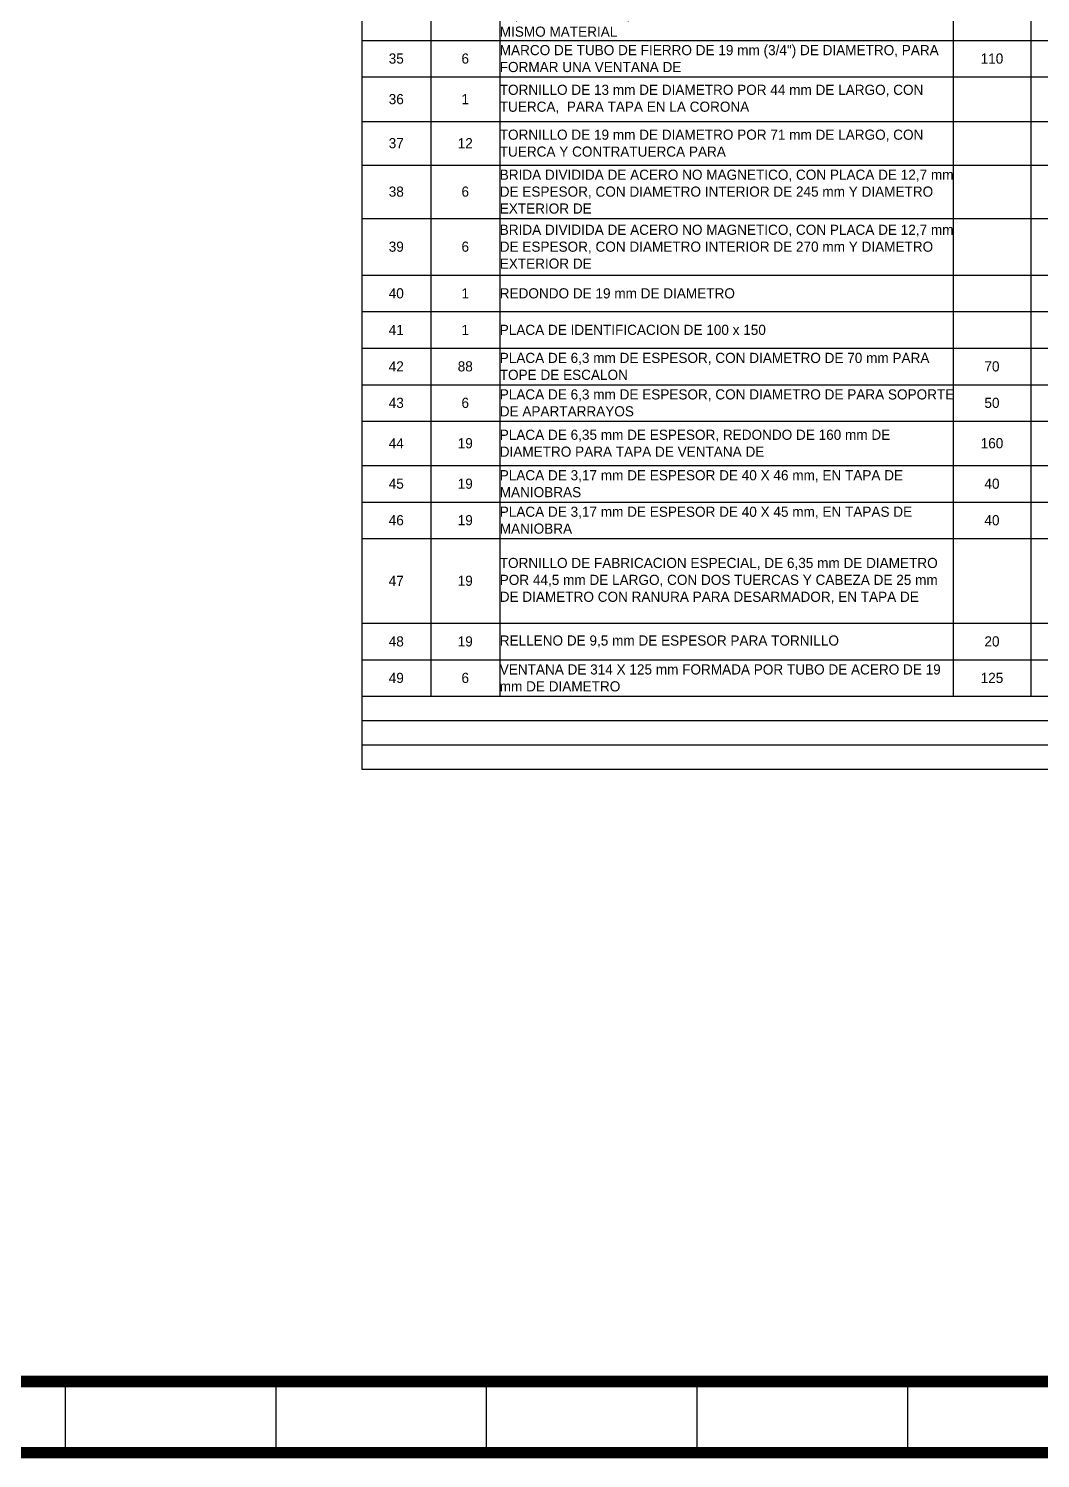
# Model space of a CAD drawing. Header units: centimetres. Extents: x -2770 to 43560, y -78752 to 28241.
# Drawn here: x 22517 to 32491, y 44 to 14143 of the extents above; entities that cross this region are included whole.
import ezdxf

# ---------------------------------------------------------------- set-up
doc = ezdxf.new("R2010")
doc.units = ezdxf.units.CM
doc.header["$LTSCALE"] = 10
doc.header["$MEASUREMENT"] = 0
doc.layers.get('0').update_dxf_attribs({"linetype": 'CONTINUOUS'})
for name, color, linetype in [('DIM', 7, 'CONTINUOUS'), ('MARCO', 7, 'CONTINUOUS'), ('TEXTOS', 7, 'CONTINUOUS')]:
    doc.layers.add(name, color=color, linetype=linetype)
doc.styles.get("Standard").update_dxf_attribs({"font": ''})
doc.styles.get('Standard').set_extended_font_data('Zurich Ex BT')

# ---------------------------------------------------------------- blocks, each defined once
blk = doc.blocks.new('*T22')
at = {"layer": 'TEXTOS', "color": 0, "linetype": 'ByBlock', "lineweight": -2}
for p, q in [((0, 0), (11889, 0)), ((0, 0), (0, -20764)), ((11889, 0), (11889, -20764)), ((0, -271), (11889, -271)), ((680, -271), (680, -20044)), ((1360, -271), (1360, -20044)), ((5830, -271), (5830, -20044)), ((6595, -271), (6595, -20044)), ((7361, -271), (7361, -20044)), ((8126, -271), (8126, -20044)), ((9117, -271), (9117, -20044)), ((10007, -271), (10007, -20044)), ((11004, -271), (11004, -20044)), ((0, -874), (11889, -874)), ((0, -1234), (11889, -1234)), ((0, -1594), (11889, -1594)), ((0, -1954), (11889, -1954)), ((0, -2314), (11889, -2314)), ((0, -2681), (11889, -2681)), ((0, -3041), (11889, -3041)), ((0, -3401), (11889, -3401)), ((0, -3761), (11889, -3761)), ((0, -4121), (11889, -4121)), ((0, -4481), (11889, -4481)), ((0, -4841), (11889, -4841)), ((0, -5201), (11889, -5201)), ((0, -5561), (11889, -5561)), ((0, -5921), (11889, -5921)), ((0, -6281), (11889, -6281)), ((0, -6641), (11889, -6641)), ((0, -7001), (11889, -7001)), ((0, -7361), (11889, -7361)), ((0, -7721), (11889, -7721)), ((0, -8081), (11889, -8081)), ((0, -8441), (11889, -8441)), ((0, -8801), (11889, -8801)), ((0, -9161), (11889, -9161)), ((0, -9521), (11889, -9521)), ((0, -9881), (11889, -9881)), ((0, -10241), (11889, -10241)), ((0, -10601), (11889, -10601)), ((0, -10961), (11889, -10961)), ((0, -11321), (11889, -11321)), ((0, -11681), (11889, -11681)), ((0, -12041), (11889, -12041)), ((0, -12528), (11889, -12528)), ((0, -13073), (11889, -13073)), ((0, -13577), (11889, -13577)), ((0, -13937), (11889, -13937)), ((0, -14377), (11889, -14377)), ((0, -14806), (11889, -14806)), ((0, -15332), (11889, -15332)), ((0, -15892), (11889, -15892)), ((0, -16252), (11889, -16252)), ((0, -16612), (11889, -16612)), ((0, -16972), (11889, -16972)), ((0, -17332), (11889, -17332)), ((0, -17769), (11889, -17769)), ((0, -18129), (11889, -18129)), ((0, -18489), (11889, -18489)), ((0, -19324), (11889, -19324)), ((0, -19684), (11889, -19684)), ((0, -20044), (11889, -20044)), ((0, -20284), (11889, -20284)), ((0, -20524), (11889, -20524)), ((0, -20764), (11889, -20764))]:
    blk.add_line(p, q, dxfattribs=at)
at = {"layer": 'TEXTOS', "color": 0}
for s, insert, char_height, width, attachment_point in [('{\\fZurich Ex BT|b1|i0|c0|p34;LISTA DE PARTES Y MATERIALES}', (5944, -135), 100, 11888.47, 5), ('NUMERO DE PIEZAS ', (1020, -572), 100, 679.9, 5), ('   ANCHO  (mm) ', (6212, -572), 100, 765.48, 5), ('LONGITUD (mm)                          ', (6978, -572), 100, 765.48, 5), ('{\\C256;DIAMETRO\\PINFERIOR\\P  mm\\P}', (7744, -572), 100, 765.48, 5), ('{\\C256;DIAMETRO\\PSUPERIOR\\P  mm\\P}', (8622, -572), 100, 990.74, 5), ('{\\C256;ESPESOR \\PDE PLACA\\P mm\\P}', (9562, -572), 100, 889.86, 5), ('{\\C256;MASA \\PUNITARIA\\P  Kg\\P}', (10506, -572), 100, 997.01, 5), ('{\\C256;MASA \\P TOTAL\\P  Kg\\P}', (11446, -572), 100, 884.25, 5), ('MARCA', (340, -572), 100, 679.9, 5), ('DESCRIPCION ', (3595, -572), 100, 4469.49, 5), ('{\\C256;PRIMERA SECCION DE LA CAÑA DEL POSTE}', (1360, -1054), 100, 4469.49, 4), ('1', (340, -1054), 100, 679.9, 5), ('1', (1020, -1054), 100, 679.9, 5), ('9910.00', (6978, -1054), 100, 765.48, 5), ('1500.00', (7744, -1054), 100, 765.48, 5), ('1194.00', (8622, -1054), 100, 990.74, 5), ('9.525', (9562, -1054), 100, 889.86, 5), ('3169', (10506, -1054), 100, 997.01, 5), ('3169', (11446, -1054), 100, 884.25, 5), ('2', (340, -1414), 100, 679.9, 5), ('1', (1020, -1414), 100, 679.9, 5), ('SEGUNDA SECCION DE LA CAÑA DEL POSTE', (1360, -1414), 100, 4469.49, 4), ('9800.00', (6978, -1414), 100, 765.48, 5), ('1255.00', (7744, -1414), 100, 765.48, 5), ('950.00', (8622, -1414), 100, 990.74, 5), ('9.525', (9562, -1414), 100, 889.86, 5), ('2517', (10506, -1414), 100, 997.01, 5), ('2517', (11446, -1414), 100, 884.25, 5), ('3', (340, -1774), 100, 679.9, 5), ('1', (1020, -1774), 100, 679.9, 5), ('TERCERA SECCION DE LA CAÑA DEL POSTE', (1360, -1774), 100, 4469.49, 4), ('9800.00', (6978, -1774), 100, 765.48, 5), ('998.00', (7744, -1774), 100, 765.48, 5), ('686.00', (8622, -1774), 100, 990.74, 5), ('7.9275', (9562, -1774), 100, 889.86, 5), ('1593', (10506, -1774), 100, 997.01, 5), ('1593', (11446, -1774), 100, 884.25, 5), ('4', (340, -2134), 100, 679.9, 5), ('1', (1020, -2134), 100, 679.9, 5), ('{\\C256;CUARTA SECCION DE LA CAÑA DEL POSTE}', (1360, -2134), 100, 4469.49, 4), ('9800', (6978, -2134), 100, 765.48, 5), ('721.00', (7744, -2134), 100, 765.48, 5), ('400.00', (8622, -2134), 100, 990.74, 5), ('4.7625', (9562, -2134), 100, 889.86, 5), ('652', (10506, -2134), 100, 997.01, 5), ('652', (11446, -2134), 100, 884.25, 5), ('5', (340, -2498), 100, 679.9, 5), ('1', (1020, -2498), 100, 679.9, 5), ('{\\C256;CHAQUETA DE REFUERZO EN CAÑA PARA BRAZOS }', (1360, -2498), 100, 4469.49, 4), ('330', (6978, -2498), 100, 765.48, 5), ('410.00', (8622, -2498), 100, 990.74, 5), ('6.3500', (9562, -2498), 100, 889.86, 5), ('20.91', (10506, -2498), 100, 997.01, 5), ('20.91', (11446, -2498), 100, 884.25, 5), ('6', (340, -2861), 100, 679.9, 5), ('1', (1020, -2861), 100, 679.9, 5), ('{\\C256;CHAQUETA DE REFUERZO EN CAÑA PARA BRAZOS DE CONDUCTORES DE FASE SUPERIOR}', (1360, -2861), 100, 4469.49, 4), ('460.00', (6978, -2861), 100, 765.48, 5), ('537.00', (7744, -2861), 100, 765.48, 5), ('523.00', (8622, -2861), 100, 990.74, 5), ('6.3500', (9562, -2861), 100, 889.86, 5), ('37.18', (10506, -2861), 100, 997.01, 5), ('37.18', (11446, -2861), 100, 884.25, 5), ('CHAQUETA DE REFUERZO EN CAÑA PARA BRAZOS DE CONDUCTORES DE FASE CENTRAL', (1360, -3221), 100, 4469.49, 4), ('7', (340, -3221), 100, 679.9, 5), ('1', (1020, -3221), 100, 679.9, 5), ('460', (6978, -3221), 100, 765.48, 5), ('678.00', (7744, -3221), 100, 765.48, 5), ('664.00', (8622, -3221), 100, 990.74, 5), ('6.3500', (9562, -3221), 100, 889.86, 5), ('47.20', (10506, -3221), 100, 997.01, 5), ('47.20', (11446, -3221), 100, 884.25, 5), ('CHAQUETA DE REFUERZO EN CAÑA PARA BRAZOS DE CONDUCTORES DE FASE INTERIOR', (1360, -3581), 100, 4469.49, 4), ('8', (340, -3581), 100, 679.9, 5), ('1', (1020, -3581), 100, 679.9, 5), ('460', (6978, -3581), 100, 765.48, 5), ('809', (7744, -3581), 100, 765.48, 5), ('795', (8622, -3581), 100, 990.74, 5), ('6.3500', (9562, -3581), 100, 889.86, 5), ('56.52', (10506, -3581), 100, 997.01, 5), ('56.52', (11446, -3581), 100, 884.25, 5), ('9', (340, -3941), 100, 679.9, 5), ('2', (1020, -3941), 100, 679.9, 5), ('BRAZO SECCION HEXAGONAL PARA CABLE ', (1360, -3941), 100, 4469.49, 4), ('175X80', (6212, -3941), 100, 765.48, 5), ('2.830', (6978, -3941), 100, 765.48, 5), ('4.7625', (9562, -3941), 100, 889.86, 5), ('47.90', (10506, -3941), 100, 997.01, 5), ('95.80', (11446, -3941), 100, 884.25, 5), ('10', (340, -4301), 100, 679.9, 5), ('2', (1020, -4301), 100, 679.9, 5), ('PLACA BASE SOLDADA A BRAZO DE GUARDA ', (1360, -4301), 100, 4469.49, 4), ('230.00', (6212, -4301), 100, 765.48, 5), ('455.00', (6978, -4301), 100, 765.48, 5), ('9.5250', (9562, -4301), 100, 889.86, 5), ('7.82', (10506, -4301), 100, 997.01, 5), ('15.63', (11446, -4301), 100, 884.25, 5), ('11', (340, -4661), 100, 679.9, 5), ('6', (1020, -4661), 100, 679.9, 5), ('BRAZO SECCION HEXAGONAL PARA CABLES ', (1360, -4661), 100, 4469.49, 4), ('220X100', (6212, -4661), 100, 765.48, 5), ('1.83', (6978, -4661), 100, 765.48, 5), ('6.3500', (9562, -4661), 100, 889.86, 5), ('56.65', (10506, -4661), 100, 997.01, 5), ('339.90', (11446, -4661), 100, 884.25, 5), ('12', (340, -5021), 100, 679.9, 5), ('6', (1020, -5021), 100, 679.9, 5), ('PLACA BASE SOLDADA A BRAZO DE ', (1360, -5021), 100, 4469.49, 4), ('380.00', (6212, -5021), 100, 765.48, 5), ('496', (6978, -5021), 100, 765.48, 5), ('12.7000', (9562, -5021), 100, 889.86, 5), ('18.79', (10506, -5021), 100, 997.01, 5), ('112.72', (11446, -5021), 100, 884.25, 5), ('13', (340, -5381), 100, 679.9, 5), ('2', (1020, -5381), 100, 679.9, 5), ('{\\C256;PLACA "U" SOLDADA A CAÑA DEL POSTE PARA SOPORTE DE BRAZO CABLE DE GUARDA }', (1360, -5381), 100, 4469.49, 4), ('230.00', (6212, -5381), 100, 765.48, 5), ('488.00', (6978, -5381), 100, 765.48, 5), ('9.5250', (9562, -5381), 100, 889.86, 5), ('8.38', (10506, -5381), 100, 997.01, 5), ('16.77', (11446, -5381), 100, 884.25, 5), ('PLACA "U" SOLDADA A CAÑA DEL POSTE PARA SOPORTE DE BRAZO CABLE CONDUCTOR FASE  ', (1360, -5741), 100, 4469.49, 4), ('14', (340, -5741), 100, 679.9, 5), ('2', (1020, -5741), 100, 679.9, 5), ('380', (6212, -5741), 100, 765.48, 5), ('603', (6978, -5741), 100, 765.48, 5), ('19.00', (8622, -5741), 100, 990.74, 5), ('12.7000', (9562, -5741), 100, 889.86, 5), ('22.82', (10506, -5741), 100, 997.01, 5), ('45.64', (11446, -5741), 100, 884.25, 5), ('15', (340, -6101), 100, 679.9, 5), ('2', (1020, -6101), 100, 679.9, 5), ('{\\C256;PLACA "U" SOLDADA A CAÑA DEL POSTE PARA SOPORTE DE BRAZO CABLE CONDUCTOR FASE }', (1360, -6101), 100, 4469.49, 4), ('380', (6212, -6101), 100, 765.48, 5), ('581', (6978, -6101), 100, 765.48, 5), ('12.7000', (9562, -6101), 100, 889.86, 5), ('21.99', (10506, -6101), 100, 997.01, 5), ('43.97', (11446, -6101), 100, 884.25, 5), ('16', (340, -6461), 100, 679.9, 5), ('2', (1020, -6461), 100, 679.9, 5), ('PLACA PARA SUJECION DE HERRAJES EN BRAZO ', (1360, -6461), 100, 4469.49, 4), ('380', (6212, -6461), 100, 765.48, 5), ('557', (6978, -6461), 100, 765.48, 5), ('12.7000', (9562, -6461), 100, 889.86, 5), ('21.08', (10506, -6461), 100, 997.01, 5), ('42.16', (11446, -6461), 100, 884.25, 5), ('17', (340, -6821), 100, 679.9, 5), ('2', (1020, -6821), 100, 679.9, 5), ('{\\C256;PLACA PARA SUJECION DE HERRAJES 256 mm X 223 mm}', (1360, -6821), 100, 4469.49, 4), ('256', (6212, -6821), 100, 765.48, 5), ('204', (6978, -6821), 100, 765.48, 5), ('2.60', (10506, -6821), 100, 997.01, 5), ('5.20', (11446, -6821), 100, 884.25, 5), ('18', (340, -7181), 100, 679.9, 5), ('6', (1020, -7181), 100, 679.9, 5), ('{\\C256;ESCALONES DE ACERO DE %%C19 mm X 216 mm DE CABLE CONDUCTOR}', (1360, -7181), 100, 4469.49, 4), ('306', (6212, -7181), 100, 765.48, 5), ('280', (6978, -7181), 100, 765.48, 5), ('8.53', (10506, -7181), 100, 997.01, 5), ('51.20', (11446, -7181), 100, 884.25, 5), ('ESCALONES DE ACERO REDONDO DE 19 mm DE DIAMETRO POR 190 mm DE LARGO CON TUERCA, ', (1360, -7541), 100, 4469.49, 4), ('19', (340, -7541), 100, 679.9, 5), ('88', (1020, -7541), 100, 679.9, 5), ('190', (6978, -7541), 100, 765.48, 5), ('19', (7744, -7541), 100, 765.48, 5), ('.55', (10506, -7541), 100, 997.01, 5), ('48.40', (11446, -7541), 100, 884.25, 5), ('20', (340, -7901), 100, 679.9, 5), ('88', (1020, -7901), 100, 679.9, 5), ('PORTESCALONES DE PLACA 4,7X38X78', (1360, -7901), 100, 4469.49, 4), ('38', (6212, -7901), 100, 765.48, 5), ('78', (6978, -7901), 100, 765.48, 5), ('4.7625', (9562, -7901), 100, 889.86, 5), ('.12', (10506, -7901), 100, 997.01, 5), ('10.56', (11446, -7901), 100, 884.25, 5), ('21', (340, -8261), 100, 679.9, 5), ('1', (1020, -8261), 100, 679.9, 5), ('{\\C256;SOLERA PARA SUJECION DE TAPA}', (1360, -8261), 100, 4469.49, 4), ('54', (6212, -8261), 100, 765.48, 5), ('390', (6978, -8261), 100, 765.48, 5), ('4.7625', (9562, -8261), 100, 889.86, 5), ('.79', (10506, -8261), 100, 997.01, 5), ('.79', (11446, -8261), 100, 884.25, 5), ('22', (340, -8621), 100, 679.9, 5), ('1', (1020, -8621), 100, 679.9, 5), ('TAPA PLACA DE 440 mm DE DIAMETRO', (1360, -8621), 100, 4469.49, 4), ('440.00', (8622, -8621), 100, 990.74, 5), ('4.7625', (9562, -8621), 100, 889.86, 5), ('5.68', (10506, -8621), 100, 997.01, 5), ('5.68', (11446, -8621), 100, 884.25, 5), ('TORNILLOS DE 25 mm DE DIAMETRO POR 84 mm DE LARGO, CON TUERCA Y CONTRATUERCA', (1360, -8981), 100, 4469.49, 4), ('23', (340, -8981), 100, 679.9, 5), ('72', (1020, -8981), 100, 679.9, 5), ('84', (6978, -8981), 100, 765.48, 5), ('.94', (10506, -8981), 100, 997.01, 5), ('67.68', (11446, -8981), 100, 884.25, 5), ('24', (340, -9341), 100, 679.9, 5), ('12', (1020, -9341), 100, 679.9, 5), ('OREJA PARA APRIETE DE SECCIONES, DE PLACA ', (1360, -9341), 100, 4469.49, 4), ('100', (6212, -9341), 100, 765.48, 5), ('250', (6978, -9341), 100, 765.48, 5), ('15.8750', (9562, -9341), 100, 889.86, 5), ('3.11', (10506, -9341), 100, 997.01, 5), ('37.35', (11446, -9341), 100, 884.25, 5), ('OMEGA DE FIERRO REDONDO DE 16 mm DE DIAMETRO POR 250 mm DE LARGO', (1360, -9701), 100, 4469.49, 4), ('25', (340, -9701), 100, 679.9, 5), ('40', (1020, -9701), 100, 679.9, 5), ('250', (6978, -9701), 100, 765.48, 5), ('.40', (10506, -9701), 100, 997.01, 5), ('16', (11446, -9701), 100, 884.25, 5), ('26', (340, -10061), 100, 679.9, 5), ('12', (1020, -10061), 100, 679.9, 5), ('OMEGA DE FIERRO REDONDO DE 9,525 DIAMETRO POR 128 mm DE LARGO POR 128 mm DE LARGO', (1360, -10061), 100, 4469.49, 4), ('.13', (10506, -10061), 100, 997.01, 5), ('1.54', (11446, -10061), 100, 884.25, 5), ('CHAQUETA DE 6,35 mm DE ESPESOR POR 760 mm DE ANCHO SOLDADA A NIVEL DE TIERRA DE LA ', (1360, -10421), 100, 4469.49, 4), ('27', (340, -10421), 100, 679.9, 5), ('1', (1020, -10421), 100, 679.9, 5), ('760', (6212, -10421), 100, 765.48, 5), ('1.368', (8622, -10421), 100, 990.74, 5), ('166', (10506, -10421), 100, 997.01, 5), ('166', (11446, -10421), 100, 884.25, 5), ('PLACA ESTABILIZADORA DE 6,35 mm DE ESPESOR CON DOBLEZ DE 51 mm EN LOS EXTREMOS', (1360, -10781), 100, 4469.49, 4), ('28', (340, -10781), 100, 679.9, 5), ('1', (1020, -10781), 100, 679.9, 5), ('380', (6212, -10781), 100, 765.48, 5), ('1.583', (6978, -10781), 100, 765.48, 5), ('6.3500', (9562, -10781), 100, 889.86, 5), ('29.90', (10506, -10781), 100, 997.01, 5), ('29.90', (11446, -10781), 100, 884.25, 5), ('29', (340, -11141), 100, 679.9, 5), ('4', (1020, -11141), 100, 679.9, 5), ('TORNILLOS DE 13 mm DE DIAMETRO POR 32 mm DE LONGITUD, CON TUERCA', (1360, -11141), 100, 4469.49, 4), ('32', (6978, -11141), 100, 765.48, 5), ('.10', (10506, -11141), 100, 997.01, 5), ('.40', (11446, -11141), 100, 884.25, 5), ('30', (340, -11501), 100, 679.9, 5), ('3', (1020, -11501), 100, 679.9, 5), ('{\\C256;STORNILLO DE 13%%C x 32 MM CON TUERCA}', (1360, -11501), 100, 4469.49, 4), ('40', (6212, -11501), 100, 765.48, 5), ('40', (6978, -11501), 100, 765.48, 5), ('.06', (10506, -11501), 100, 997.01, 5), ('.18', (11446, -11501), 100, 884.25, 5), ('31', (340, -11861), 100, 679.9, 5), ('6', (1020, -11861), 100, 679.9, 5), ('SECCION TUBULAR SECCIONADA, DE ACERO NO MAGNETICO DE 6,35 mm DE ESPESOR, CON ', (1360, -11861), 100, 4469.49, 4), ('450', (6978, -11861), 100, 765.48, 5), ('245.00', (8622, -11861), 100, 990.74, 5), ('6.3500', (9562, -11861), 100, 889.86, 5), ('17.23', (10506, -11861), 100, 997.01, 5), ('103.41', (11446, -11861), 100, 884.25, 5), ('BRIDA DIVIDIDA DE ACERO NO MAGNETICO, CON PLACA DE 12,7 mm DE ESPESOR, CON DIAMETRO INTERIOR DE 245 mm Y DIAMETRO EXTERIOR DE ', (1360, -12284), 100, 4469.49, 4), ('32', (340, -12284), 100, 679.9, 5), ('6', (1020, -12284), 100, 679.9, 5), ('245', (7744, -12284), 100, 765.48, 5), ('365.00', (8622, -12284), 100, 990.74, 5), ('5.73', (10506, -12284), 100, 997.01, 5), ('34.35', (11446, -12284), 100, 884.25, 5), ('SECCION TUBULAR CON CORTE A 60° PARA SALIDAS A TERMINALES, CON PLACA DE ACERO NO MAGNETICO DE 6,35 mm DE ESPESOR Y ', (1360, -12800), 100, 4469.49, 4), ('33', (340, -12800), 100, 679.9, 5), ('6', (1020, -12800), 100, 679.9, 5), ('905', (6978, -12800), 100, 765.48, 5), ('245', (8622, -12800), 100, 990.74, 5), ('6.3500', (9562, -12800), 100, 889.86, 5), ('30.02', (10506, -12800), 100, 997.01, 5), ('180.11', (11446, -12800), 100, 884.25, 5), ('TORNILLOS DE ACERO INOXIDABLE DE 12,7 mm DE DIAMETRO POR 50,8 mm DE LARGO, CON TUERCA Y ARANDELA DE PRESION DEL MISMO MATERIAL', (1360, -13325), 100, 4469.49, 4), ('34', (340, -13325), 100, 679.9, 5), ('84', (1020, -13325), 100, 679.9, 5), ('51', (6978, -13325), 100, 765.48, 5), ('.12', (10506, -13325), 100, 997.01, 5), ('9.91', (11446, -13325), 100, 884.25, 5), ('MARCO DE TUBO DE FIERRO DE 19 mm (3/4") DE DIAMETRO, PARA FORMAR UNA VENTANA DE ', (1360, -13757), 100, 4469.49, 4), ('35', (340, -13757), 100, 679.9, 5), ('6', (1020, -13757), 100, 679.9, 5), ('110', (6212, -13757), 100, 765.48, 5), ('250', (6978, -13757), 100, 765.48, 5), ('27.00', (8622, -13757), 100, 990.74, 5), ('2.8700', (9562, -13757), 100, 889.86, 5), ('1.22', (10506, -13757), 100, 997.01, 5), ('7.30', (11446, -13757), 100, 884.25, 5), ('TORNILLO DE 13 mm DE DIAMETRO POR 44 mm DE LARGO, CON TUERCA,  PARA TAPA EN LA CORONA', (1360, -14157), 100, 4469.49, 4), ('36', (340, -14157), 100, 679.9, 5), ('1', (1020, -14157), 100, 679.9, 5), ('44', (6978, -14157), 100, 765.48, 5), ('.11', (10506, -14157), 100, 997.01, 5), ('.11', (11446, -14157), 100, 884.25, 5), ('TORNILLO DE 19 mm DE DIAMETRO POR 71 mm DE LARGO, CON TUERCA Y CONTRATUERCA PARA ', (1360, -14591), 100, 4469.49, 4), ('37', (340, -14591), 100, 679.9, 5), ('12', (1020, -14591), 100, 679.9, 5), ('71', (6978, -14591), 100, 765.48, 5), ('0.42', (10506, -14591), 100, 997.01, 5), ('5.04', (11446, -14591), 100, 884.25, 5), ('BRIDA DIVIDIDA DE ACERO NO MAGNETICO, CON PLACA DE 12,7 mm DE ESPESOR, CON DIAMETRO INTERIOR DE 245 mm Y DIAMETRO EXTERIOR DE ', (1360, -15069), 100, 4469.49, 4), ('38', (340, -15069), 100, 679.9, 5), ('6', (1020, -15069), 100, 679.9, 5), ('245', (7744, -15069), 100, 765.48, 5), ('390.00', (8622, -15069), 100, 990.74, 5), ('7.20', (10506, -15069), 100, 997.01, 5), ('43.21', (11446, -15069), 100, 884.25, 5), ('BRIDA DIVIDIDA DE ACERO NO MAGNETICO, CON PLACA DE 12,7 mm DE ESPESOR, CON DIAMETRO INTERIOR DE 270 mm Y DIAMETRO EXTERIOR DE ', (1360, -15612), 100, 4469.49, 4), ('39', (340, -15612), 100, 679.9, 5), ('6', (1020, -15612), 100, 679.9, 5), ('270', (7744, -15612), 100, 765.48, 5), ('390.00', (8622, -15612), 100, 990.74, 5), ('6.19', (10506, -15612), 100, 997.01, 5), ('37.17', (11446, -15612), 100, 884.25, 5), ('40', (340, -16072), 100, 679.9, 5), ('1', (1020, -16072), 100, 679.9, 5), ('REDONDO DE 19 mm DE DIAMETRO', (1360, -16072), 100, 4469.49, 4), ('1.1760', (6978, -16072), 100, 765.48, 5), ('2.63', (10506, -16072), 100, 997.01, 5), ('2.63', (11446, -16072), 100, 884.25, 5), ('41', (340, -16432), 100, 679.9, 5), ('1', (1020, -16432), 100, 679.9, 5), ('PLACA DE IDENTIFICACION DE 100 x 150', (1360, -16432), 100, 4469.49, 4), ('1.358', (6978, -16432), 100, 765.48, 5), ('3.04', (10506, -16432), 100, 997.01, 5), ('3.04', (11446, -16432), 100, 884.25, 5), ('42', (340, -16792), 100, 679.9, 5), ('88', (1020, -16792), 100, 679.9, 5), ('PLACA DE 6,3 mm DE ESPESOR, CON DIAMETRO DE 70 mm PARA TOPE DE ESCALON', (1360, -16792), 100, 4469.49, 4), ('70', (6212, -16792), 100, 765.48, 5), ('70', (6978, -16792), 100, 765.48, 5), ('6.3500', (9562, -16792), 100, 889.86, 5), ('.19', (10506, -16792), 100, 997.01, 5), ('16.81', (11446, -16792), 100, 884.25, 5), ('PLACA DE 6,3 mm DE ESPESOR, CON DIAMETRO DE PARA SOPORTE DE APARTARRAYOS', (1360, -17152), 100, 4469.49, 4), ('43', (340, -17152), 100, 679.9, 5), ('6', (1020, -17152), 100, 679.9, 5), ('50', (6212, -17152), 100, 765.48, 5), ('95', (6978, -17152), 100, 765.48, 5), ('.47', (10506, -17152), 100, 997.01, 5), ('2.84', (11446, -17152), 100, 884.25, 5), ('PLACA DE 6,35 mm DE ESPESOR, REDONDO DE 160 mm DE DIAMETRO PARA TAPA DE VENTANA DE ', (1360, -17550), 100, 4469.49, 4), ('44', (340, -17550), 100, 679.9, 5), ('19', (1020, -17550), 100, 679.9, 5), ('160', (6212, -17550), 100, 765.48, 5), ('160', (6978, -17550), 100, 765.48, 5), ('1.27', (10506, -17550), 100, 997.01, 5), ('24.20', (11446, -17550), 100, 884.25, 5), ('45', (340, -17949), 100, 679.9, 5), ('19', (1020, -17949), 100, 679.9, 5), ('PLACA DE 3,17 mm DE ESPESOR DE 40 X 46 mm, EN TAPA DE MANIOBRAS', (1360, -17949), 100, 4469.49, 4), ('40', (6212, -17949), 100, 765.48, 5), ('46', (6978, -17949), 100, 765.48, 5), ('.05', (10506, -17949), 100, 997.01, 5), ('.87', (11446, -17949), 100, 884.25, 5), ('PLACA DE 3,17 mm DE ESPESOR DE 40 X 45 mm, EN TAPAS DE MANIOBRA', (1360, -18309), 100, 4469.49, 4), ('46', (340, -18309), 100, 679.9, 5), ('19', (1020, -18309), 100, 679.9, 5), ('40', (6212, -18309), 100, 765.48, 5), ('45', (6978, -18309), 100, 765.48, 5), ('.05', (10506, -18309), 100, 997.01, 5), ('.86', (11446, -18309), 100, 884.25, 5), ('TORNILLO DE FABRICACION ESPECIAL, DE 6,35 mm DE DIAMETRO POR 44,5 mm DE LARGO, CON DOS TUERCAS Y CABEZA DE 25 mm DE DIAMETRO CON RANURA PARA DESARMADOR, EN TAPA DE ', (1360, -18906), 100, 4469.49, 4), ('47', (340, -18906), 100, 679.9, 5), ('19', (1020, -18906), 100, 679.9, 5), ('45', (6978, -18906), 100, 765.48, 5), ('.12', (10506, -18906), 100, 997.01, 5), ('2.28', (11446, -18906), 100, 884.25, 5), ('48', (340, -19504), 100, 679.9, 5), ('19', (1020, -19504), 100, 679.9, 5), ('RELLENO DE 9,5 mm DE ESPESOR PARA TORNILLO ', (1360, -19504), 100, 4469.49, 4), ('20', (6212, -19504), 100, 765.48, 5), ('20', (6978, -19504), 100, 765.48, 5), ('6.3500', (9562, -19504), 100, 889.86, 5), ('.03', (10506, -19504), 100, 997.01, 5), ('.57', (11446, -19504), 100, 884.25, 5), ('VENTANA DE 314 X 125 mm FORMADA POR TUBO DE ACERO DE 19 mm DE DIAMETRO', (1360, -19864), 100, 4469.49, 4), ('49', (340, -19864), 100, 679.9, 5), ('6', (1020, -19864), 100, 679.9, 5), ('125', (6212, -19864), 100, 765.48, 5), ('314', (6978, -19864), 100, 765.48, 5), ('1.69', (10506, -19864), 100, 997.01, 5), ('10.14', (11446, -19864), 100, 884.25, 5), ('SUMA TOTAL               7,680.09 KG       ', (11889, -20164), 64, 11888.47, 6), ('MAS GALVANIZADO (7% APROX) 681.18', (11889, -20404), 64, 11888.47, 6), ('10.412.27', (11889, -20644), 64, 11888.47, 6)]:
    blk.add_mtext(s, dxfattribs=dict(at, insert=insert, char_height=char_height, width=width, attachment_point=attachment_point))
blk = doc.blocks.new('Marco y Logo')
at = {"layer": 'MARCO', "linetype": 'Continuous'}
for p, q in [((22877, 802), (22877, 100)), ((24953, 802), (24953, 100)), ((27029, 802), (27029, 100)), ((29106, 802), (29106, 100)), ((31182, 802), (31182, 100))]:
    blk.add_line(p, q, dxfattribs=at)
at = {"layer": 'MARCO', "linetype": 'Continuous', "const_width": 113}
blk.add_lwpolyline([(43504, 100), (43504, 28185), (100, 28185), (100, 100)], close=True, dxfattribs=at)
blk.add_lwpolyline([(33330, 802), (100, 802)], dxfattribs=at)

msp = doc.modelspace()

# ---------------------------------------------------------------- block references
msp.add_blockref('*T22', (25801.592, 27603.385))
at = {"layer": 'DIM', "color": 0}
msp.add_blockref('Marco y Logo', (0, 0), dxfattribs=at)

doc.saveas('drawing.dxf')
